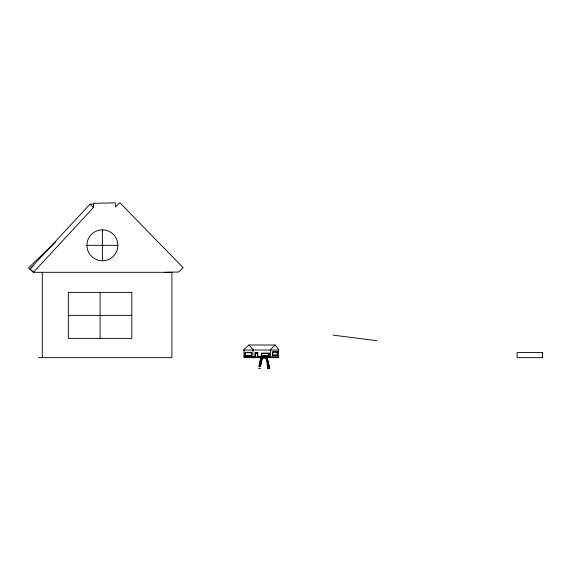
<?xml version="1.0" encoding="UTF-8"?>
<svg xmlns="http://www.w3.org/2000/svg" width="571" height="571" viewBox="0 0 571 571"><rect width="100%" height="100%" fill="white"/><g stroke="black" fill="none" stroke-linecap="round" stroke-linejoin="round"><path stroke-width="0.86" d="M259.163 365.397L260.776 358.16L267.371 358.16M260.476 366.361L260.076 366.404L260.476 366.361L262.26 358.317L260.819 357.996L261.261 358.26M259.034 366.282L260.776 358.16M258.827 366.197L260.312 366.368L262.26 358.324L261.761 358.053M267.685 368.302L269.341 368.302C270.311 363.299 266.429 369.673 267.307 363.192M38.314 357.653L171.9 357.653L171.9 272.31L33.461 272.31L29.92 269.034L89.961 204.19L94.022 204.104M164.948 272.31L178.73 272.024L183.163 267.706L119.831 202.691L115.399 207.009L115.313 202.855L93.408 203.305L93.494 207.466L33.461 272.31L28.55 267.828L55.558 242.068M262.26 358.324L261.746 358.352M262.26 358.317L261.868 358.367M270.14 350.044L275.079 344.998L279.012 350.044L243.503 350.044L248.913 344.998L275.079 344.998M29.92 269.034L33.782 265.351M266.386 358.053C264.78 359.045 267.756 357.36 266.992 358.16M269.084 366.254L267.092 357.931M268.063 368.302L268.077 366.389M266.885 358.253L267.321 358.053L266.885 358.267M268.577 366.197L269.305 366.175M258.92 368.302L259.362 368.302M86.913 245.33L117.862 245.33A15.474 15.474 0 0 1 94.65 258.734A15.474 15.474 0 0 1 94.65 231.933A15.474 15.474 0 0 1 117.862 245.33M68.356 315.378L131.815 315.378M244.01 356.675L255.33 356.718M257.514 356.718L278.555 356.718M258.984 368.302L260.476 368.302M261.204 357.953L260.811 358.003L261.261 358.253M333.107 335.127L377.003 340.73M89.961 204.19L93.494 207.466M248.913 344.998L253.317 350.044M267.214 357.938L269.248 366.239M267.599 360.636L268.984 368.302M266.214 358.11L267.021 361.393M266.072 358.167L266.914 361.593M265.965 358.224L267.97 366.389M542.4 352.578L542.4 357.653M278.555 350.044L278.555 357.653L244.01 357.653L244.01 350.044M270.597 350.044L270.597 357.653M269.226 366.161L269.248 368.302M269.148 357.653L269.148 356.639L258.998 356.639L258.998 357.653M269.134 366.275L269.134 368.302M267.949 366.311L267.97 368.302M267.342 356.639L267.342 357.653M266.985 356.639L266.985 357.653M266.357 357.653L266.357 358.16M265.9 357.653L265.9 358.16M262.246 357.653L262.246 358.16M261.218 356.639L261.218 357.653M260.797 356.639L260.797 357.653M257.856 357.653L257.856 352.607L254.987 352.607L254.987 357.653M252.86 350.044L252.86 357.653M102.387 229.863L102.387 260.804M100.089 292.373L100.089 338.382M42.283 272.31L42.283 357.653M131.815 292.373L68.356 292.373L68.356 338.382L131.815 338.382L131.815 292.373M277.449 351.829L272.481 351.829L272.481 355.326L277.449 355.326L277.449 351.829M277.178 352.107L272.752 352.107L272.752 355.055L277.178 355.055L277.178 352.107M251.597 352.364L245.052 352.364L245.052 355.911L251.597 355.911L251.597 352.364M542.45 352.578L517.083 352.578L517.083 357.653L542.45 357.653L542.45 352.578M251.29 352.671L245.359 352.671L245.359 355.605L251.29 355.605L251.29 352.671M257.514 352.949L255.33 352.949L255.33 357.31L257.514 357.31L257.514 352.949M269.191 353.106L261.382 353.106L261.382 355.74L269.191 355.74L269.191 353.106M257.328 353.135L255.515 353.135L255.515 357.125L257.328 357.125L257.328 353.135M268.834 353.47L261.746 353.47L261.746 355.383L268.834 355.383L268.834 353.47"/></g></svg>
